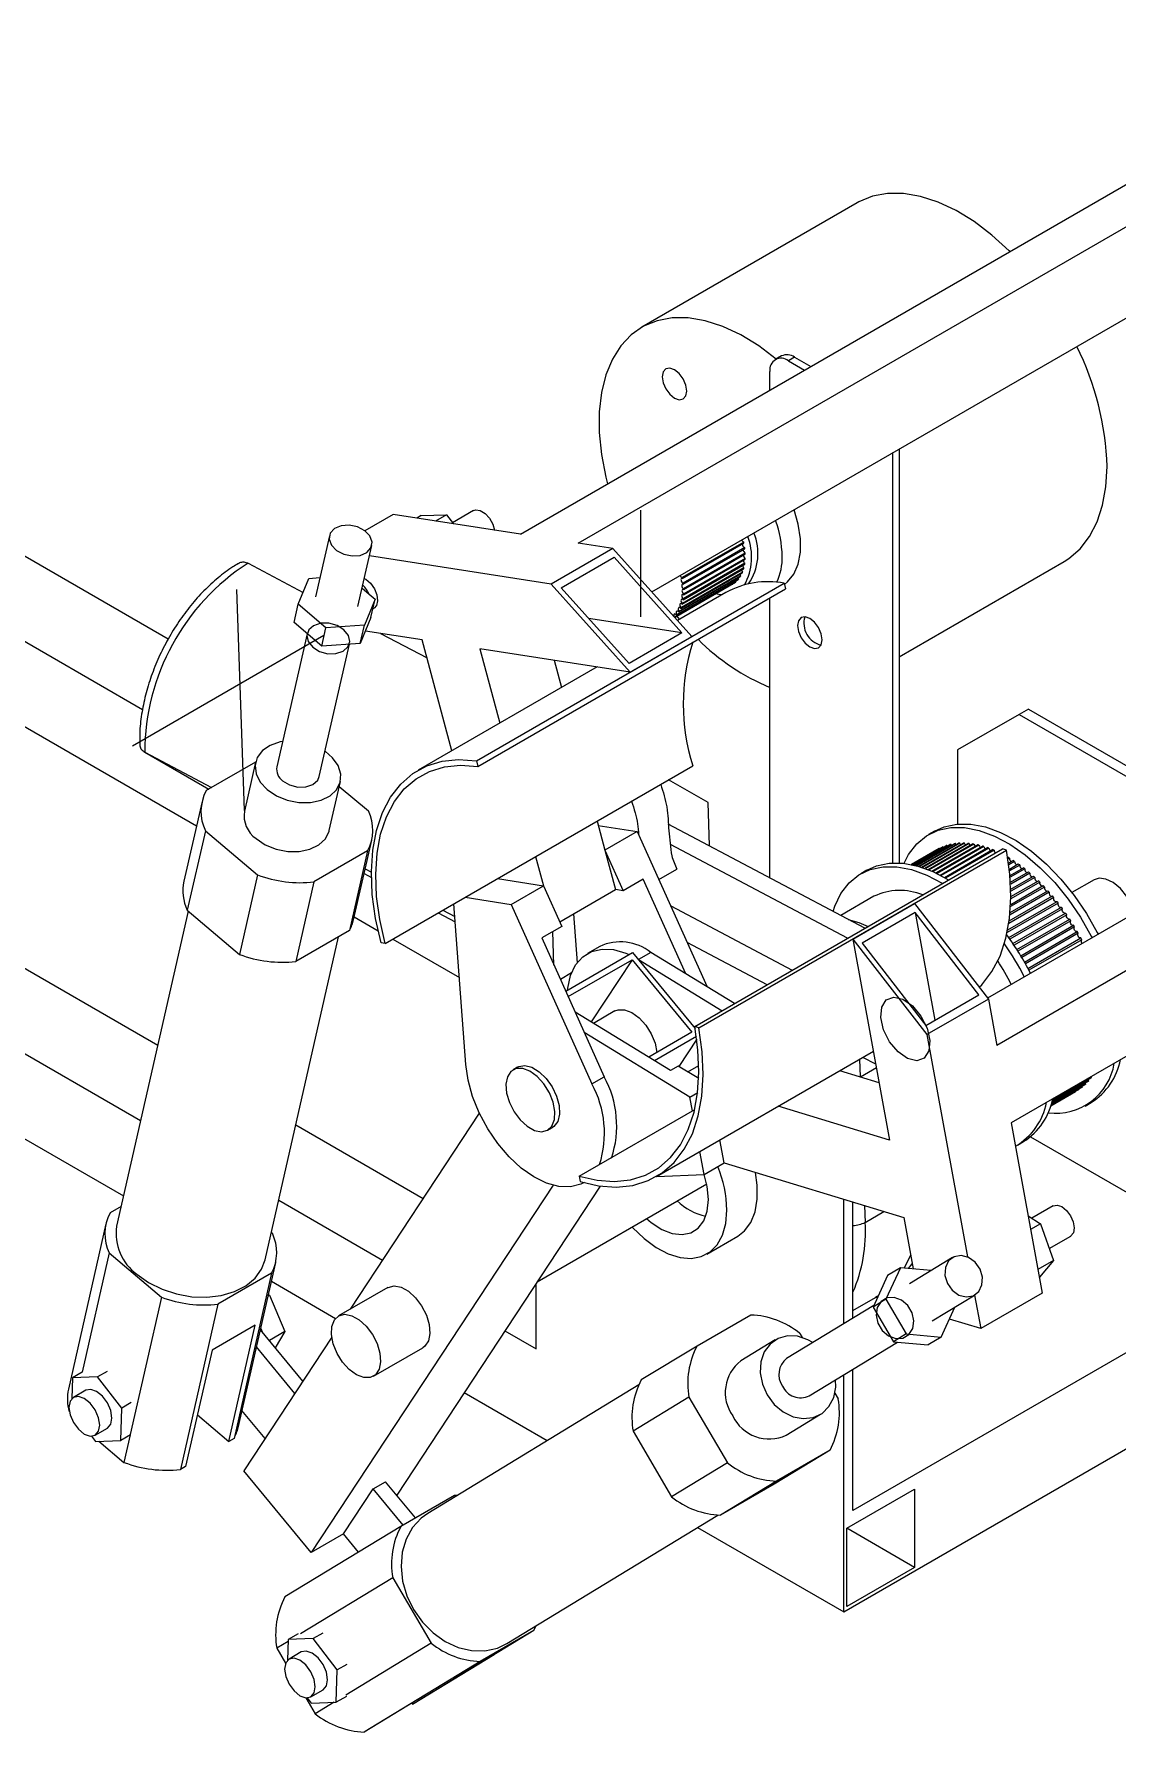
# Model space of a CAD drawing. Header units: millimetres. Extents: x -219 to 2642, y 0 to 2247.
# Drawn here: x 627 to 689.2, y 225.7 to 323.2 of the extents above; entities that cross this region are included whole.
import ezdxf

# ---------------------------------------------------------------- set-up
doc = ezdxf.new("R2010")
doc.units = ezdxf.units.MM
doc.linetypes.add('CENTERX2', pattern=[20.32, 12.7, -2.54, 2.54, -2.54])

msp = doc.modelspace()

# ---------------------------------------------------------------- linework, layer by layer
at = {"color": 7, "linetype": 'Continuous', "lineweight": 15}
for p, q in [((574.536, 323.192), (634.72, 288.449)), ((654.951, 294.458), (704.449, 323.032)), ((658.272, 293.944), (707.769, 322.518)), ((570.293, 320.743), (633.25, 284.398)), ((662.499, 291.147), (708.984, 317.983)), ((570.293, 315.843), (636.344, 277.713)), ((674.304, 313.492), (661.93, 306.349)), ((554.03, 311.354), (634.119, 265.119)), ((549.787, 308.905), (633.134, 260.789)), ((669.953, 304.7), (669.599, 304.495)), ((670.703, 304.625), (670.349, 304.421)), ((670.349, 304.421), (671.28, 303.884)), ((670.703, 304.625), (671.633, 304.088)), ((549.787, 304.005), (632.149, 256.459)), ((669.288, 302.734), (669.288, 303.809)), ((676.359, 275.585), (676.359, 299.149)), ((676.713, 299.353), (676.713, 275.584)), ((647.647, 295.588), (646.025, 294.652)), ((654.951, 294.458), (647.647, 295.588)), ((649.259, 295.527), (649.002, 295.379)), ((649.259, 295.527), (650.701, 295.579)), ((650.701, 295.579), (650.068, 295.214)), ((650.701, 295.579), (651.105, 295.053)), ((652.264, 295.818), (651.054, 295.119)), ((728.387, 294.718), (681.797, 267.822)), ((643.98, 294.373), (643.18, 290.858)), ((645.618, 290.304), (646.418, 293.819)), ((660.264, 293.635), (656.728, 291.594)), ((660.264, 293.635), (658.272, 293.944)), ((664.799, 288.586), (660.264, 293.635)), ((667.784, 294.012), (664.248, 291.971)), ((664.26, 291.912), (667.796, 293.953)), ((667.84, 293.688), (664.304, 291.646)), ((664.312, 291.589), (667.847, 293.63)), ((731.828, 293.671), (682.33, 265.097)), ((639.305, 292.799), (642.474, 291.12)), ((656.728, 291.594), (646.28, 293.212)), ((657.293, 291.384), (660.334, 293.139)), ((660.334, 293.139), (664.234, 288.796)), ((664.304, 290.699), (667.84, 292.74)), ((667.847, 292.789), (664.312, 290.748)), ((667.869, 293.373), (664.334, 291.332)), ((664.334, 290.979), (667.869, 293.02)), ((664.336, 291.277), (667.872, 293.318)), ((667.872, 293.073), (664.336, 291.032)), ((676.713, 287.425), (686.193, 292.898)), ((642.189, 290.437), (642.808, 291.926)), ((642.808, 291.926), (643.432, 291.966)), ((652.425, 281.442), (670.102, 291.647)), ((667.337, 291.726), (663.808, 289.689)), ((663.813, 289.684), (667.308, 291.701)), ((663.926, 289.812), (667.462, 291.853)), ((667.488, 291.883), (663.952, 289.842)), ((664.058, 289.993), (667.594, 292.034)), ((667.615, 292.07), (664.079, 290.029)), ((664.166, 290.203), (667.701, 292.244)), ((667.718, 292.285), (664.182, 290.244)), ((664.248, 290.439), (667.784, 292.48)), ((667.796, 292.526), (664.26, 290.485)), ((667.158, 291.615), (667.166, 291.601)), ((667.314, 291.767), (667.337, 291.726)), ((670.102, 291.647), (670.187, 291.33)), ((645.858, 291.359), (646.269, 291.012)), ((646.609, 290.725), (645.99, 289.236)), ((646.269, 291.012), (646.609, 290.725)), ((646.369, 289.67), (646.609, 290.725)), ((652.51, 281.125), (670.187, 291.33)), ((661.263, 286.545), (656.728, 291.594)), ((661.194, 287.041), (657.293, 291.384)), ((667.166, 291.601), (663.824, 289.672)), ((666.761, 291.114), (663.974, 289.505)), ((669.288, 274.719), (669.288, 290.811)), ((641.95, 289.382), (642.189, 290.437)), ((643.78, 289.092), (642.189, 290.437)), ((646.369, 289.67), (645.75, 288.181)), ((646.483, 290.171), (646.547, 290.208)), ((663.896, 289.794), (664.087, 289.57)), ((642.7, 288.748), (640.958, 281.091)), ((643.54, 288.038), (641.95, 289.382)), ((643.54, 288.038), (643.78, 289.092)), ((645.99, 289.236), (643.78, 289.092)), ((645.75, 288.181), (645.99, 289.236)), ((649.31, 288.395), (646.048, 288.9)), ((646.919, 288.765), (649.59, 287.351)), ((664.234, 288.796), (658.871, 289.627)), ((664.234, 288.796), (661.194, 287.041)), ((732.642, 289.228), (683.144, 260.654)), ((643.396, 280.536), (645.126, 288.141)), ((645.75, 288.181), (643.54, 288.038)), ((651.017, 282.025), (649.31, 288.395)), ((661.263, 286.545), (652.631, 287.881)), ((652.631, 287.881), (653.773, 283.616)), ((661.263, 286.545), (664.799, 288.586)), ((659.358, 286.84), (649.084, 280.909)), ((656.89, 287.222), (657.309, 285.657)), ((683.607, 284.11), (680.072, 282.069)), ((684.138, 284.416), (683.607, 284.11)), ((683.607, 284.11), (694.214, 277.987)), ((684.138, 284.416), (694.744, 278.293)), ((633.353, 281.952), (637.05, 279.821)), ((633.372, 281.941), (637.206, 279.911)), ((680.072, 282.069), (680.072, 277.819)), ((639.74, 281.374), (636.896, 279.732)), ((639.739, 281.368), (639.099, 278.556)), ((647.183, 270.951), (664.86, 281.156)), ((652.425, 281.442), (652.51, 281.125)), ((643.975, 277.447), (644.614, 280.259)), ((644.551, 279.98), (646.22, 278.569)), ((665.734, 279.049), (663.471, 280.354)), ((636.662, 279.11), (635.622, 274.541)), ((665.822, 276.555), (665.734, 279.049)), ((659.364, 277.983), (659.811, 276.316)), ((636.854, 277.433), (635.814, 272.864)), ((636.854, 277.433), (639.856, 274.895)), ((659.431, 277.734), (661.667, 277.388)), ((661.667, 277.388), (659.811, 276.316)), ((661.667, 277.388), (665.682, 268.466)), ((674.75, 271.826), (663.448, 277.812)), ((678.754, 277.412), (678.4, 277.208)), ((646.178, 276.27), (643.095, 274.491)), ((646.178, 276.27), (645.138, 271.701)), ((645.373, 272.322), (646.412, 276.892)), ((659.811, 276.316), (660.418, 274.048)), ((659.811, 276.316), (660.862, 273.979)), ((664.972, 266.182), (682.65, 276.387)), ((665.213, 266.109), (682.891, 276.314)), ((677.427, 275.491), (678.947, 276.368)), ((679.008, 276.401), (677.431, 275.49)), ((677.451, 275.486), (679.164, 276.475)), ((679.228, 276.502), (677.463, 275.483)), ((677.505, 275.474), (679.392, 276.563)), ((679.458, 276.585), (677.526, 275.469)), ((677.59, 275.454), (679.629, 276.631)), ((679.698, 276.647), (677.619, 275.447)), ((677.703, 275.426), (679.875, 276.68)), ((679.946, 276.69), (677.739, 275.416)), ((677.841, 275.387), (680.129, 276.708)), ((680.203, 276.713), (677.884, 275.374)), ((678.002, 275.338), (680.391, 276.717)), ((680.467, 276.715), (678.052, 275.321)), ((678.184, 275.276), (680.66, 276.705)), ((680.737, 276.698), (678.238, 275.256)), ((678.383, 275.2), (680.935, 276.674)), ((681.014, 276.661), (678.442, 275.176)), ((678.597, 275.111), (681.215, 276.622)), ((681.295, 276.604), (678.66, 275.083)), ((678.825, 275.007), (681.5, 276.551)), ((681.582, 276.527), (678.891, 274.974)), ((679.015, 276.389), (679.008, 276.401)), ((679.064, 274.887), (681.789, 276.46)), ((681.871, 276.431), (679.133, 274.85)), ((679.243, 276.477), (679.228, 276.502)), ((679.312, 274.752), (682.081, 276.35)), ((682.164, 276.315), (679.384, 274.71)), ((679.481, 276.546), (679.458, 276.585)), ((682.891, 276.314), (682.65, 276.387)), ((646.035, 275.234), (646.391, 275.046)), ((655.829, 275.942), (656.275, 274.275)), ((662.911, 274.622), (663.945, 275.219)), ((674.865, 275.167), (674.511, 274.963)), ((682.961, 275.904), (682.966, 275.907)), ((683.05, 275.857), (682.975, 275.813)), ((683.008, 275.577), (683.262, 275.724)), ((683.346, 275.668), (683.021, 275.481)), ((683.051, 275.23), (683.557, 275.522)), ((683.641, 275.462), (683.062, 275.129)), ((683.088, 274.864), (683.85, 275.305)), ((683.933, 275.24), (683.097, 274.757)), ((683.116, 274.479), (684.141, 275.071)), ((639.856, 274.895), (638.816, 270.325)), ((643.095, 274.491), (642.056, 269.921)), ((645.974, 274.965), (646.393, 274.743)), ((653.646, 274.682), (656.275, 274.275)), ((654.419, 273.203), (656.275, 274.275)), ((656.275, 274.275), (657.327, 271.938)), ((662.011, 274.643), (660.862, 273.979)), ((664.454, 269.217), (662.011, 274.643)), ((685.067, 274.197), (683.12, 273.073)), ((684.223, 275.001), (683.122, 274.366)), ((683.126, 273.203), (684.989, 274.278)), ((683.133, 274.074), (684.428, 274.821)), ((684.509, 274.748), (683.136, 273.955)), ((684.79, 274.479), (683.136, 273.524)), ((683.138, 273.649), (684.711, 274.557)), ((687.911, 274.615), (686.642, 273.883)), ((651.819, 264.007), (651.135, 273.232)), ((651.79, 273.61), (654.419, 273.203)), ((654.419, 273.203), (659.063, 262.885)), ((657.21, 272.197), (660.418, 274.048)), ((660.862, 273.979), (660.418, 274.048)), ((675.261, 273.664), (673.356, 272.564)), ((674.052, 271.211), (677.588, 273.252)), ((677.588, 273.252), (681.842, 267.763)), ((685.858, 273.275), (682.926, 271.582)), ((682.956, 271.733), (685.786, 273.366)), ((685.601, 273.594), (683.02, 272.104)), ((683.041, 272.247), (685.527, 273.682)), ((685.337, 273.902), (683.083, 272.6)), ((683.096, 272.737), (685.261, 273.987)), ((635.87, 272.816), (631.753, 254.717)), ((635.814, 272.864), (638.816, 270.325)), ((645.409, 272.48), (646.777, 271.69)), ((650.23, 272.71), (651.212, 272.19)), ((650.503, 272.867), (651.189, 272.504)), ((657.999, 272.652), (658.207, 269.84)), ((677.638, 272.725), (674.597, 270.97)), ((681.297, 268.004), (677.638, 272.725)), ((677.638, 272.725), (678.77, 266.545)), ((683.01, 271.292), (686.036, 273.04)), ((686.106, 272.945), (683.078, 271.197)), ((683.248, 270.953), (686.278, 272.703)), ((686.345, 272.606), (683.314, 270.855)), ((683.478, 270.606), (686.511, 272.357)), ((686.576, 272.257), (683.541, 270.506)), ((640.285, 252.776), (644.507, 271.337)), ((645.138, 271.701), (642.056, 269.921)), ((647.62, 271.203), (651.449, 268.993)), ((657.327, 271.938), (656.178, 271.275)), ((656.178, 271.275), (659.77, 263.293)), ((656.881, 269.713), (656.813, 271.642)), ((674.052, 271.211), (676.168, 259.66)), ((674.052, 271.211), (678.307, 265.722)), ((683.699, 270.251), (686.734, 272.003)), ((686.796, 271.902), (683.76, 270.149)), ((683.911, 269.89), (686.947, 271.642)), ((687.005, 271.539), (683.97, 269.787)), ((684.113, 269.524), (687.148, 271.275)), ((687.203, 271.17), (684.169, 269.419)), ((647.183, 270.951), (646.95, 270.987)), ((657.557, 268.211), (661.399, 270.429)), ((659.513, 270.788), (658.806, 270.38)), ((661.399, 270.429), (664.993, 266.07)), ((662.453, 270.439), (661.746, 270.031)), ((667.26, 267.502), (662.453, 270.439)), ((674.597, 270.97), (678.256, 266.249)), ((657.89, 269.264), (657.249, 268.894)), ((657.695, 267.903), (661.369, 270.024)), ((661.369, 270.024), (659.015, 266.448)), ((661.369, 270.024), (664.806, 265.853)), ((661.746, 270.031), (666.552, 267.094)), ((678.256, 266.249), (681.297, 268.004)), ((681.842, 267.763), (678.307, 265.722)), ((681.842, 267.763), (682.33, 265.097)), ((663.575, 263.661), (658.098, 267.008)), ((660.382, 267.079), (659.148, 266.366)), ((664.697, 262.135), (658.62, 265.849)), ((664.806, 265.853), (662.329, 264.423)), ((665.066, 265.614), (662.656, 264.223)), ((665.088, 265.455), (664.059, 263.891)), ((665.213, 266.109), (664.972, 266.182)), ((678.307, 265.722), (680.646, 252.949)), ((662.767, 257.571), (675.233, 264.767)), ((675.37, 264.014), (674.619, 264.412)), ((654.796, 263.854), (654.531, 263.701)), ((664.017, 263.916), (663.575, 263.661)), ((665.203, 263.192), (664.017, 263.916)), ((664.57, 263.578), (665.209, 263.947)), ((675.564, 262.96), (673.297, 263.649)), ((675.408, 263.808), (674.5, 263.283)), ((659.063, 262.885), (659.77, 263.293)), ((664.697, 262.135), (665.14, 262.391)), ((685.426, 261.635), (686.853, 262.459)), ((687.002, 262.547), (685.427, 261.638)), ((685.429, 261.644), (687.059, 262.585)), ((687.2, 262.687), (685.437, 261.669)), ((685.442, 261.684), (687.254, 262.73)), ((687.387, 262.845), (685.457, 261.731)), ((685.464, 261.754), (687.437, 262.893)), ((687.561, 263.021), (685.484, 261.822)), ((685.493, 261.853), (687.608, 263.074)), ((687.722, 263.215), (685.517, 261.941)), ((685.527, 261.98), (687.766, 263.273)), ((687.059, 262.585), (687.051, 262.601)), ((687.254, 262.73), (687.238, 262.759)), ((687.437, 262.893), (687.413, 262.936)), ((687.766, 263.273), (687.742, 263.308)), ((658.327, 257.589), (664.972, 261.425)), ((664.841, 261.349), (664.697, 262.135)), ((676.168, 259.66), (669.761, 261.608)), ((687.4, 261.619), (687.753, 261.823)), ((642.051, 260.54), (649.37, 256.315)), ((652.594, 261.215), (645.177, 249.946)), ((683.144, 260.654), (684.935, 250.88)), ((656.53, 260.237), (656.796, 260.39)), ((666.66, 258.356), (666.418, 259.678)), ((683.511, 259.374), (683.864, 259.578)), ((684.259, 259.85), (697.749, 252.062)), ((665.511, 257.693), (665.269, 259.015)), ((658.327, 257.589), (658.384, 257.278)), ((662.769, 257.571), (665.511, 257.693)), ((665.511, 257.693), (666.66, 258.356)), ((666.66, 258.356), (676.982, 255.217)), ((656.83, 257.072), (642.941, 235.971)), ((659.537, 257.021), (647.85, 239.266)), ((655.923, 251.531), (665.656, 257.15)), ((632.008, 255.841), (631.378, 255.477)), ((641.066, 256.211), (647.033, 252.766)), ((673.531, 249.114), (673.531, 256.266)), ((674.061, 249.437), (674.061, 256.105)), ((685.571, 255.883), (684.344, 255.175)), ((631.143, 254.856), (628.984, 245.365)), ((676.982, 255.217), (677.522, 252.269)), ((684.122, 255.318), (684.843, 254.855)), ((684.843, 254.855), (684.268, 254.522)), ((684.843, 254.855), (685.58, 252.746)), ((640.645, 254.362), (640.702, 254.314)), ((665.674, 253.119), (667.442, 254.139)), ((685.338, 253.439), (686.571, 254.151)), ((631.335, 253.179), (629.776, 246.326)), ((631.335, 253.179), (634.338, 250.64)), ((638.735, 243.146), (640.894, 252.637)), ((679.772, 252.913), (677.306, 251.412)), ((685.58, 252.746), (684.687, 252.231)), ((685.58, 252.746), (684.769, 251.783)), ((640.659, 252.016), (637.577, 250.236)), ((640.659, 252.016), (638.5, 242.525)), ((697.749, 252.062), (674.061, 238.388)), ((676.046, 251.884), (675.216, 250.073)), ((676.786, 252.335), (675.956, 250.523)), ((676.786, 252.335), (676.046, 251.884)), ((678.561, 252.176), (676.786, 252.335)), ((677.249, 252.293), (677.468, 252.561)), ((640.548, 250.756), (640.454, 250.702)), ((640.475, 250.795), (640.548, 250.756)), ((640.548, 250.756), (641.429, 248.66)), ((640.647, 251.553), (644.34, 249.421)), ((647.34, 251.195), (644.512, 249.562)), ((655.853, 247.674), (655.853, 251.425)), ((675.384, 250.654), (675.525, 250.746)), ((678.605, 249.276), (681.072, 250.777)), ((681.047, 250.762), (681.399, 248.839)), ((684.935, 250.88), (681.399, 248.839)), ((634.338, 250.64), (632.543, 242.752)), ((637.577, 250.236), (635.418, 240.745)), ((675.259, 250.166), (670.248, 247.115)), ((674.061, 249.878), (675.361, 250.628)), ((675.956, 250.523), (675.216, 250.073)), ((675.216, 250.073), (676.386, 248.082)), ((675.956, 250.523), (677.126, 248.532)), ((679.126, 248.353), (679.912, 250.071)), ((639.716, 249.028), (637.241, 247.599)), ((638.196, 242.349), (639.716, 249.028)), ((642.456, 245.811), (640.015, 248.773)), ((640.032, 248.848), (640.114, 248.652)), ((654.064, 248.707), (655.853, 247.674)), ((668.186, 249.616), (665.103, 247.836)), ((681.399, 248.839), (679.599, 249.386)), ((644.12, 248.341), (639.07, 240.668)), ((641.992, 245.107), (639.789, 247.78)), ((641.429, 248.66), (640.533, 248.143)), ((641.429, 248.66), (640.869, 247.736)), ((646.512, 246.098), (649.34, 247.73)), ((665.103, 247.836), (661.897, 245.885)), ((669.598, 248.183), (667.625, 246.982)), ((671.002, 248.562), (671.137, 248.333)), ((671.547, 244.98), (676.61, 248.062)), ((677.126, 248.532), (676.386, 248.082)), ((676.386, 248.082), (678.386, 247.903)), ((677.126, 248.532), (679.126, 248.353)), ((679.126, 248.353), (678.386, 247.903)), ((637.241, 247.599), (635.721, 240.921)), ((673.531, 232.57), (698.28, 246.857)), ((629.22, 246.007), (629.183, 244.814)), ((629.774, 246.327), (629.22, 246.007)), ((630.661, 246.061), (629.22, 246.007)), ((631.213, 246.38), (630.661, 246.061)), ((632.046, 244.263), (630.661, 246.061)), ((673.531, 232.57), (673.531, 246.187)), ((674.061, 238.388), (674.061, 246.51)), ((629.98, 245.291), (629.273, 244.883)), ((661.755, 245.604), (649.631, 238.225)), ((651.728, 245.157), (656.497, 242.403)), ((664.638, 244.889), (661.432, 242.937)), ((664.638, 244.889), (666.847, 241.131)), ((673.021, 245.127), (673.211, 244.805)), ((631.99, 242.411), (632.046, 244.263)), ((632.599, 244.582), (632.046, 244.263)), ((636.393, 243.874), (638.196, 242.349)), ((640.287, 242.516), (638.958, 244.128)), ((670.224, 242.711), (672.197, 243.912)), ((630.523, 242.718), (631.23, 243.126)), ((661.432, 242.937), (663.64, 239.179)), ((630.315, 242.66), (630.549, 242.357)), ((630.549, 242.357), (631.99, 242.411)), ((630.742, 242.364), (632.178, 241.149)), ((632.544, 242.73), (631.99, 242.411)), ((632.537, 242.726), (632.178, 241.149)), ((638.5, 242.525), (638.196, 242.349)), ((635.721, 240.921), (635.418, 240.745)), ((666.847, 241.131), (663.64, 239.179)), ((672.745, 241.857), (669.539, 239.905)), ((672.745, 241.857), (669.663, 240.077)), ((642.941, 235.971), (639.07, 240.668)), ((646.503, 239.634), (647.21, 240.042)), ((648.925, 237.962), (647.21, 240.042)), ((669.663, 240.077), (666.457, 238.126)), ((644.797, 237.042), (646.503, 239.634)), ((648.218, 237.554), (646.503, 239.634)), ((651.167, 239.257), (648.085, 237.477)), ((651.319, 239.252), (651.167, 239.257)), ((669.539, 239.905), (666.457, 238.126)), ((673.708, 237.367), (677.597, 239.612)), ((677.597, 239.612), (677.597, 235.121)), ((654.181, 230.75), (666.305, 238.13)), ((648.085, 237.477), (641.426, 233.424)), ((644.797, 237.042), (642.941, 235.971)), ((645.657, 235.999), (644.797, 237.042)), ((665.134, 237.417), (673.531, 232.57)), ((673.708, 232.876), (673.708, 237.367)), ((677.597, 235.121), (673.708, 237.366)), ((677.597, 235.121), (673.708, 232.876)), ((647.62, 234.529), (642.318, 231.302)), ((647.62, 234.529), (649.828, 230.772)), ((642.186, 231.312), (641.607, 230.977)), ((643.601, 231.35), (643.049, 231.031)), ((655.727, 231.498), (649.068, 227.444)), ((655.727, 231.498), (652.645, 229.718)), ((655.727, 231.498), (655.869, 231.778)), ((641.604, 230.867), (640.961, 230.476)), ((640.961, 230.476), (641.463, 229.62)), ((641.607, 230.977), (641.571, 229.784)), ((643.049, 231.031), (641.607, 230.977)), ((642.367, 230.262), (641.66, 229.853)), ((644.434, 229.233), (643.049, 231.031)), ((649.828, 230.772), (644.933, 227.792)), ((644.378, 227.381), (644.434, 229.233)), ((644.986, 229.552), (644.434, 229.233)), ((652.645, 229.718), (645.985, 225.665)), ((648.764, 227.269), (653.45, 230.121)), ((653.45, 230.121), (650.975, 228.693)), ((650.975, 228.693), (646.289, 225.84)), ((642.632, 227.632), (643.169, 226.718)), ((642.703, 227.63), (642.936, 227.327)), ((642.91, 227.688), (643.617, 228.096)), ((642.936, 227.327), (644.378, 227.381)), ((644.25, 227.376), (643.169, 226.718)), ((644.957, 227.715), (644.378, 227.381)), ((648.73, 227.326), (648.764, 227.269)), ((649.068, 227.444), (648.764, 227.269)), ((646.289, 225.84), (645.985, 225.665))]:
    msp.add_line(p, q, dxfattribs=at)
at = {"color": 7, "linetype": 'CENTERX2'}
for p, q in [((661.864, 289.724), (661.864, 295.848)), ((639.108, 278.601), (638.598, 293.173)), ((632.666, 282.315), (645.04, 289.459))]:
    msp.add_line(p, q, dxfattribs=at)
at = {"color": 8, "linetype": 'Continuous', "lineweight": 15}
for p, q in [((633.372, 281.941), (637.05, 279.821)), ((673.756, 271.252), (663.568, 276.648)), ((663.59, 273.114), (670.574, 269.415)), ((669.128, 268.581), (664.536, 271.014)), ((674.433, 264.305), (674.469, 263.293)), ((674.727, 255.902), (674.761, 254.939)), ((674.761, 254.939), (675.842, 255.563)), ((675.361, 250.628), (675.513, 250.72))]:
    msp.add_line(p, q, dxfattribs=at)
at = {"color": 7, "linetype": 'Continuous', "lineweight": 15, "flags": 128}
for points in [[(683.084, 310.698), (683.043, 310.739), (682.047, 311.64), (681.024, 312.414), (679.99, 313.048), (678.959, 313.533), (677.948, 313.861), (676.971, 314.027), (676.045, 314.03), (675.182, 313.867), (674.396, 313.544), (674.304, 313.492)], [(669.643, 304.521), (668.65, 305.271), (667.615, 305.905), (666.584, 306.39), (665.573, 306.718), (664.597, 306.884), (663.67, 306.886), (662.807, 306.724), (662.021, 306.4), (661.324, 305.919), (660.726, 305.289), (660.236, 304.518), (659.862, 303.62), (659.61, 302.606), (659.483, 301.493), (659.483, 300.298), (659.61, 299.038), (659.862, 297.733), (659.959, 297.348)], [(664.515, 302.685), (664.462, 303.029), (664.308, 303.382), (664.079, 303.692), (663.808, 303.91), (663.538, 304.004), (663.308, 303.96), (663.155, 303.783), (663.101, 303.502), (663.155, 303.158), (663.308, 302.805), (663.538, 302.495), (663.808, 302.277), (664.079, 302.183), (664.308, 302.228), (664.462, 302.404), (664.515, 302.685)], [(686.193, 292.898), (686.462, 293.067), (687.111, 293.624), (687.656, 294.326), (688.088, 295.162), (688.402, 296.12), (688.592, 297.185), (688.656, 298.341)], [(652.264, 295.818), (652.39, 295.861), (652.649, 295.824), (652.924, 295.655), (653.176, 295.379), (653.364, 295.037), (653.461, 294.688)], [(670.12, 291.58), (670.3, 291.719), (670.663, 292.162), (670.913, 292.739), (671.04, 293.427), (671.04, 294.204), (670.913, 295.039), (670.676, 295.868)], [(645.747, 293.247), (646.128, 293.412), (646.368, 293.681), (646.43, 294.013), (646.304, 294.358), (646.011, 294.663), (645.593, 294.882), (645.116, 294.981), (644.651, 294.946), (644.27, 294.781), (644.03, 294.511), (643.968, 294.179), (644.093, 293.834), (644.387, 293.529), (644.804, 293.31), (645.282, 293.211), (645.747, 293.247)], [(645.986, 291.923), (646.076, 291.873), (646.345, 291.643), (646.567, 291.326), (646.711, 290.971), (646.753, 290.632), (646.688, 290.36), (646.547, 290.208)], [(664.26, 291.912), (664.223, 291.914), (664.195, 291.896), (664.18, 291.86), (664.181, 291.813), (664.197, 291.76), (664.226, 291.71), (664.263, 291.67), (664.304, 291.646)], [(667.45, 291.951), (667.457, 291.933), (667.488, 291.883)], [(667.562, 292.164), (667.582, 292.117), (667.615, 292.07)], [(664.304, 290.699), (664.263, 290.722), (664.226, 290.726), (664.197, 290.709), (664.181, 290.675), (664.18, 290.628), (664.195, 290.576), (664.223, 290.526), (664.26, 290.485)], [(664.312, 291.589), (664.273, 291.596), (664.242, 291.583), (664.223, 291.552), (664.22, 291.508), (664.232, 291.456), (664.257, 291.404), (664.293, 291.361), (664.334, 291.332)], [(664.334, 290.979), (664.293, 290.997), (664.257, 290.995), (664.232, 290.974), (664.22, 290.936), (664.223, 290.887), (664.242, 290.834), (664.273, 290.785), (664.312, 290.748)], [(664.336, 291.277), (664.296, 291.29), (664.263, 291.282), (664.24, 291.256), (664.232, 291.214), (664.24, 291.163), (664.263, 291.111), (664.296, 291.065), (664.336, 291.032)], [(666.523, 290.977), (666.446, 290.984), (666.159, 291.038)], [(663.926, 289.812), (663.889, 289.852), (663.848, 289.877), (663.81, 289.882), (663.78, 289.867), (663.763, 289.835), (663.761, 289.789), (663.775, 289.736), (663.783, 289.717)], [(664.058, 289.993), (664.019, 290.03), (663.978, 290.05), (663.942, 290.05), (663.915, 290.03), (663.902, 289.993), (663.904, 289.944), (663.922, 289.892), (663.952, 289.842)], [(664.166, 290.203), (664.126, 290.236), (664.086, 290.25), (664.051, 290.245), (664.028, 290.22), (664.019, 290.179), (664.025, 290.129), (664.046, 290.076), (664.079, 290.029)], [(664.248, 290.439), (664.207, 290.467), (664.168, 290.477), (664.136, 290.465), (664.117, 290.436), (664.112, 290.392), (664.122, 290.34), (664.147, 290.288), (664.182, 290.244)], [(672.294, 288.397), (672.24, 288.74), (672.086, 289.094), (671.857, 289.403), (671.586, 289.621), (671.316, 289.716), (671.086, 289.671), (670.933, 289.495), (670.879, 289.213), (670.933, 288.87), (671.086, 288.516), (671.316, 288.207), (671.586, 287.988), (671.857, 287.894), (672.086, 287.939), (672.24, 288.115), (672.294, 288.397)], [(641.291, 282.553), (641.146, 282.527), (640.579, 282.335), (640.131, 282.031), (639.835, 281.636), (639.712, 281.181), (639.772, 280.698), (640.01, 280.223), (640.409, 279.793)], [(640.409, 279.793), (640.939, 279.438), (641.561, 279.185), (642.229, 279.053), (642.892, 279.051), (643.503, 279.18), (644.015, 279.431), (644.391, 279.783), (644.603, 280.212), (644.635, 280.686), (644.484, 281.169), (644.163, 281.626), (643.728, 281.999)], [(646.95, 270.987), (646.633, 272.398), (646.445, 273.77), (646.391, 275.081), (646.471, 276.314), (646.684, 277.449), (647.027, 278.47), (647.494, 279.363), (648.08, 280.114), (648.775, 280.713), (649.569, 281.15), (650.45, 281.419), (651.407, 281.517), (652.425, 281.442)], [(647.183, 270.951), (646.874, 272.324), (646.691, 273.659), (646.639, 274.935), (646.717, 276.134), (646.924, 277.239), (647.257, 278.233), (647.712, 279.101), (648.282, 279.832), (648.958, 280.415), (649.731, 280.84), (650.589, 281.103), (651.52, 281.198), (652.51, 281.125)], [(641.293, 280.303), (641.69, 280.063), (642.161, 279.938), (642.634, 279.946), (643.038, 280.085), (643.31, 280.336), (643.396, 280.536)], [(639.769, 276.981), (640.299, 276.626), (640.921, 276.373), (641.589, 276.241), (642.253, 276.239), (642.863, 276.368), (643.375, 276.618), (643.751, 276.971), (643.963, 277.4), (643.975, 277.447)], [(676.994, 275.561), (677.26, 276.074), (677.725, 276.678), (678.291, 277.142), (678.947, 277.455), (679.679, 277.611), (680.474, 277.608), (681.317, 277.445), (682.19, 277.126), (683.077, 276.657), (683.961, 276.047), (684.824, 275.308), (685.649, 274.454), (686.421, 273.502), (687.125, 272.471), (687.746, 271.379), (687.795, 271.284)], [(678.754, 277.412), (679.3, 277.659), (680.033, 277.815), (680.828, 277.812), (681.67, 277.649), (682.544, 277.33), (683.431, 276.861), (684.314, 276.251), (685.177, 275.512), (686.003, 274.658), (686.775, 273.706), (687.478, 272.675), (688.1, 271.584), (688.148, 271.488)], [(679.728, 276.595), (679.727, 276.597), (679.698, 276.647)], [(679.984, 276.625), (679.974, 276.639), (679.946, 276.69)], [(680.248, 276.634), (680.229, 276.661), (680.203, 276.713)], [(680.52, 276.624), (680.491, 276.663), (680.467, 276.715)], [(681.318, 268.438), (681.461, 268.584), (682.044, 269.338), (682.509, 270.233), (682.85, 271.257), (683.06, 272.394), (683.137, 273.628), (683.081, 274.941), (682.891, 276.314)], [(672.915, 272.798), (673.016, 273.094), (673.371, 273.829), (673.836, 274.433), (674.402, 274.897), (675.058, 275.21), (675.79, 275.366), (676.585, 275.363), (677.428, 275.2), (678.301, 274.881), (679.188, 274.412), (679.208, 274.4)], [(674.865, 275.167), (675.411, 275.414), (676.144, 275.57), (676.939, 275.567), (677.781, 275.404), (678.655, 275.085), (679.542, 274.616), (679.567, 274.601)], [(690.235, 272.693), (690.079, 273.129), (689.792, 273.651), (689.427, 274.105), (689.016, 274.451), (688.596, 274.657), (688.203, 274.706), (687.911, 274.615)], [(685.747, 273.344), (685.722, 273.347), (685.68, 273.367), (685.641, 273.405), (685.61, 273.454), (685.592, 273.507), (685.589, 273.556), (685.601, 273.594)], [(686.005, 273.022), (685.97, 273.025), (685.929, 273.048), (685.89, 273.088), (685.861, 273.138), (685.844, 273.191), (685.843, 273.239), (685.858, 273.275)], [(673.785, 272.337), (674.403, 272.161), (674.943, 271.938)], [(686.255, 272.69), (686.248, 272.688), (686.21, 272.694), (686.168, 272.719), (686.131, 272.761), (686.103, 272.811), (686.088, 272.864), (686.089, 272.911), (686.106, 272.945)], [(686.496, 272.348), (686.48, 272.345), (686.44, 272.354), (686.399, 272.381), (686.363, 272.424), (686.336, 272.476), (686.324, 272.529), (686.327, 272.574), (686.345, 272.606)], [(686.727, 271.999), (686.701, 271.994), (686.661, 272.005), (686.621, 272.035), (686.585, 272.08), (686.56, 272.132), (686.55, 272.184), (686.555, 272.228), (686.576, 272.257)], [(686.947, 271.642), (686.912, 271.636), (686.872, 271.65), (686.832, 271.682), (686.797, 271.728), (686.774, 271.781), (686.766, 271.832), (686.773, 271.875), (686.796, 271.902)], [(687.148, 271.275), (687.113, 271.272), (687.072, 271.288), (687.032, 271.323), (686.999, 271.37), (686.977, 271.423), (686.971, 271.474), (686.981, 271.514), (686.999, 271.536)], [(657.659, 268.27), (657.673, 268.39), (657.836, 269.118), (658.127, 269.724), (658.534, 270.189), (659.046, 270.496), (659.644, 270.636), (660.308, 270.603), (661.017, 270.399), (661.207, 270.318)], [(660.382, 267.079), (660.562, 267.151), (660.938, 267.153), (661.353, 266.996), (661.771, 266.692), (662.155, 266.268), (662.469, 265.762), (662.688, 265.22), (662.79, 264.689), (662.79, 264.689)], [(658.327, 257.589), (659.361, 257.352), (660.35, 257.282), (661.28, 257.38), (662.136, 257.646), (662.907, 258.075), (663.581, 258.66), (664.149, 259.394), (664.601, 260.265), (664.932, 261.261), (665.137, 262.368), (665.212, 263.569), (665.157, 264.846), (664.972, 266.182)], [(658.384, 257.278), (659.447, 257.034), (660.463, 256.962), (661.418, 257.064), (662.299, 257.336), (663.091, 257.777), (663.784, 258.379), (664.367, 259.133), (664.832, 260.028), (665.172, 261.052), (665.382, 262.189), (665.46, 263.423), (665.403, 264.736), (665.213, 266.109)], [(658.619, 257.232), (658.42, 257.132), (657.828, 256.98), (657.167, 257), (656.461, 257.192), (655.733, 257.548), (655.007, 258.058), (654.307, 258.704), (653.657, 259.464), (653.078, 260.313), (652.591, 261.223), (652.211, 262.162), (651.95, 263.101), (651.819, 264.007)], [(656.769, 260.466), (656.915, 260.838), (656.938, 261.311), (656.836, 261.842), (656.618, 262.385), (656.303, 262.89), (655.92, 263.314), (655.502, 263.618), (655.086, 263.776), (654.71, 263.773), (654.407, 263.609), (654.204, 263.3), (654.118, 262.873), (654.158, 262.365), (654.32, 261.823), (654.59, 261.293), (654.943, 260.823), (655.348, 260.455), (655.769, 260.221), (656.17, 260.143), (656.513, 260.227), (656.769, 260.466)], [(654.796, 263.854), (654.858, 263.886), (655.212, 263.946), (655.617, 263.845), (656.039, 263.59), (656.439, 263.205), (656.781, 262.724), (657.037, 262.189), (657.181, 261.648), (657.203, 261.149), (657.1, 260.737), (656.881, 260.448), (656.796, 260.39)], [(687.608, 263.074), (687.579, 263.124), (687.576, 263.13)], [(665.753, 256.249), (665.687, 256.989), (665.516, 257.695)], [(667.442, 254.139), (667.838, 254.446), (668.196, 254.931), (668.441, 255.543), (668.566, 256.264), (668.566, 257.069), (668.466, 257.807)], [(661.362, 254.671), (661.396, 254.635), (662.059, 254.003), (662.75, 253.496), (663.446, 253.13), (664.126, 252.917), (664.767, 252.863), (665.349, 252.971), (665.853, 253.236), (666.263, 253.651), (666.565, 254.202), (666.751, 254.871), (666.813, 255.637)], [(662.192, 255.15), (662.467, 254.923), (663.077, 254.532), (663.681, 254.298), (664.249, 254.231), (664.755, 254.335), (665.176, 254.605), (665.491, 255.028), (665.687, 255.585), (665.753, 256.249)], [(685.564, 255.879), (685.792, 255.929), (686.061, 255.839), (686.333, 255.624), (686.564, 255.317), (686.72, 254.965), (686.778, 254.62), (686.728, 254.336), (686.577, 254.155), (686.571, 254.151)], [(632.925, 251.961), (633.595, 251.484), (634.364, 251.101), (635.201, 250.825), (636.071, 250.669), (636.939, 250.64), (637.77, 250.737), (638.529, 250.958), (639.185, 251.292), (639.711, 251.728), (640.086, 252.246), (640.285, 252.776)], [(680.696, 252.927), (680.272, 253.036), (679.871, 252.965), (679.555, 252.722), (679.37, 252.346), (679.345, 251.894), (679.484, 251.435), (679.766, 251.038), (680.148, 250.763), (680.572, 250.654), (680.973, 250.726), (681.289, 250.968), (681.474, 251.344), (681.499, 251.796), (681.36, 252.256), (681.078, 252.653), (680.696, 252.927)], [(647.34, 251.195), (647.358, 251.204), (647.701, 251.288), (648.101, 251.21), (648.523, 250.977), (648.928, 250.609), (649.281, 250.139), (649.551, 249.609), (649.712, 249.066), (649.752, 248.558), (649.667, 248.131), (649.463, 247.822), (649.34, 247.73)], [(644.273, 249.333), (644.529, 249.572), (644.873, 249.656), (645.273, 249.577), (645.694, 249.344), (646.1, 248.976), (646.453, 248.506), (646.722, 247.976), (646.884, 247.433), (646.924, 246.925), (646.838, 246.498), (646.635, 246.189), (646.332, 246.026), (645.956, 246.023), (645.54, 246.181), (645.122, 246.485), (644.739, 246.908), (644.424, 247.414), (644.206, 247.956), (644.104, 248.488), (644.127, 248.96), (644.273, 249.333)], [(671.757, 248.034), (671.47, 248.199), (670.882, 248.397), (670.296, 248.42), (669.755, 248.268), (669.298, 247.95), (668.96, 247.492), (668.765, 246.926), (668.729, 246.296), (668.854, 245.646), (669.13, 245.027)], [(669.13, 245.027), (669.537, 244.484), (670.045, 244.056), (670.617, 243.776), (671.209, 243.665), (671.778, 243.73), (672.282, 243.967), (672.683, 244.359), (672.952, 244.875), (673.068, 245.479), (673.057, 245.899)], [(629.014, 244.311), (629.081, 243.881), (629.273, 243.44), (629.56, 243.053), (629.898, 242.78), (630.236, 242.662), (630.523, 242.718), (630.714, 242.939), (630.782, 243.29), (630.714, 243.72), (630.523, 244.162), (630.236, 244.548), (629.898, 244.821), (629.56, 244.939), (629.273, 244.883), (629.081, 244.663), (629.014, 244.311)], [(631.489, 243.699), (631.422, 244.128), (631.23, 244.57), (630.943, 244.957), (630.605, 245.23), (630.267, 245.347), (629.98, 245.291)], [(631.23, 243.126), (631.23, 243.126), (631.422, 243.347), (631.489, 243.699)], [(649.631, 238.225), (649.247, 237.945), (648.753, 237.404), (648.389, 236.744), (648.168, 235.991), (648.101, 235.176), (648.189, 234.334), (648.43, 233.497), (648.812, 232.702)], [(648.812, 232.702), (649.322, 231.979), (649.937, 231.359), (650.633, 230.867), (651.381, 230.523), (652.151, 230.342), (652.91, 230.33), (653.629, 230.489), (654.181, 230.75)], [(643.617, 228.096), (643.617, 228.096), (643.809, 228.317), (643.876, 228.669), (643.809, 229.098), (643.617, 229.54), (643.331, 229.927), (642.992, 230.2), (642.654, 230.317), (642.367, 230.262)], [(643.169, 228.261), (643.102, 228.69), (642.91, 229.132), (642.624, 229.519), (642.285, 229.791), (641.947, 229.909), (641.66, 229.853), (641.469, 229.633), (641.401, 229.281), (641.469, 228.852), (641.66, 228.41), (641.947, 228.023), (642.285, 227.75), (642.624, 227.633), (642.91, 227.688), (643.102, 227.909), (643.169, 228.261)]]:
    msp.add_lwpolyline(points, dxfattribs=at)
at = {"color": 7, "linetype": 'Continuous', "flags": 128}
for points in [[(644.766, 287.736), (645.045, 287.983), (645.153, 288.304), (645.072, 288.651), (644.816, 288.971), (644.424, 289.214), (643.954, 289.345), (643.48, 289.342), (643.072, 289.207), (642.793, 288.961), (642.686, 288.639), (642.766, 288.292), (643.022, 287.973), (643.415, 287.729), (643.884, 287.599), (644.359, 287.601), (644.766, 287.736)], [(675.714, 267.304), (675.975, 267.715), (676.403, 267.871), (676.931, 267.75), (677.48, 267.369), (677.966, 266.787), (678.315, 266.092), (678.474, 265.39), (678.419, 264.788), (678.158, 264.377), (677.73, 264.221), (677.202, 264.342), (676.653, 264.723), (676.167, 265.305), (675.818, 266), (675.659, 266.702), (675.714, 267.304)], [(676.43, 250.624), (676.018, 250.597), (675.675, 250.394), (675.454, 250.046), (675.389, 249.606), (675.49, 249.142), (675.74, 248.723), (676.102, 248.414), (676.522, 248.262), (676.934, 248.289), (677.276, 248.493), (677.497, 248.84), (677.562, 249.28), (677.462, 249.744), (677.211, 250.163), (676.849, 250.472), (676.43, 250.624)]]:
    msp.add_lwpolyline(points, dxfattribs=at)
at = {"color": 8, "linetype": 'Continuous', "lineweight": 15, "flags": 128}
msp.add_lwpolyline([(677.011, 252.315), (677.101, 252.475), (677.376, 253.064)], dxfattribs=at)
at = {"color": 7, "linetype": 'Continuous', "lineweight": 15}
for centre, radius, start, end in [((669.935, 303.914), 0.655, 50.79722, 189.21304), ((670.263, 304.012), 0.754, 54.3828, 114.30702), ((672.128, 297.862), 16.535, 1.66053, 26.52515), ((665.484, 293.364), 3.12, 325.83386, 22.1312), ((663.544, 293.07), 6.453, 1.10336, 19.79992), ((667.856, 294.204), 0.205, 201.23904, 249.32028), ((667.92, 293.877), 0.206, 171.61339, 246.96363), ((667.974, 293.566), 0.219, 177.16703, 241.40954), ((663.27, 293.057), 4.614, 11.18895, 11.94275), ((664.876, 293.15), 3.361, 331.69847, 20.64764), ((663.655, 293.126), 4.222, 6.84574, 7.63751), ((646.325, 281.914), 12.953, 122.8203, 179.87821), ((667.956, 292.709), 0.244, 189.73854, 228.83638), ((667.989, 292.977), 0.236, 185.69382, 232.88438), ((667.993, 293.262), 0.225, 181.14077, 237.43773), ((665.213, 293.156), 2.659, 350.99211, 352.06801), ((664.229, 293.184), 3.646, 2.09433, 2.96961), ((664.752, 293.192), 3.123, 356.84707, 357.81693), ((666.792, 293.081), 3.205, 334.45799, 2.02676), ((664.32, 292.163), 0.205, 201.23904, 249.32028), ((659.734, 291.016), 4.614, 11.18895, 11.94275), ((660.12, 291.085), 4.222, 6.84574, 7.63751), ((669.175, 286.726), 5.008, 79.32907, 118.81438), ((666.523, 292.656), 1.236, 309.41964, 311.2189), ((666.477, 292.699), 1.298, 319.3362, 321.10249), ((666.316, 292.815), 1.497, 328.56865, 330.1723), ((667.892, 292.461), 0.248, 193.33265, 225.24184), ((666.021, 292.959), 1.826, 336.94778, 338.33735), ((665.718, 293.058), 2.144, 344.371, 345.62729), ((644.769, 290.338), 1.644, 24.21148, 46.65554), ((661.678, 291.115), 2.659, 350.99211, 352.06801), ((660.693, 291.143), 3.646, 2.09433, 2.96961), ((661.216, 291.151), 3.123, 356.84707, 357.81693), ((666.558, 292.616), 1.183, 299.07577, 300.93498), ((662.942, 290.658), 1.298, 319.3362, 321.10249), ((662.781, 290.774), 1.497, 328.56865, 330.1723), ((662.485, 290.918), 1.826, 336.94778, 338.33735), ((662.183, 291.017), 2.144, 344.371, 345.62729), ((672.519, 289.343), 1.279, 163.01268, 256.98192), ((675.992, 284.705), 11.684, 162.30968, 197.68233), ((673.987, 297.146), 12.406, 224.64466, 247.74169), ((641.741, 280.959), 0.794, 170.42033, 235.66157), ((639.16, 278.54), 2.558, 152.23651, 205.64315), ((640.687, 278.301), 1.608, 170.89417, 235.18824), ((643.914, 277.462), 2.558, 332.23668, 25.64323), ((680.238, 274.025), 2.675, 117.38372, 118.8545), ((680.231, 274.041), 2.658, 112.18556, 113.67266), ((680.28, 273.916), 2.792, 107.12487, 108.55455), ((680.317, 273.778), 2.935, 102.17786, 103.55816), ((680.347, 273.607), 3.108, 97.40627, 98.73477), ((680.361, 273.475), 3.242, 92.8007, 94.10364), ((680.368, 273.002), 3.715, 88.47267, 89.63893), ((680.349, 272.794), 3.924, 84.32602, 85.46125), ((680.977, 276.769), 0.25, 196.38686, 224.22578), ((680.292, 272.383), 4.338, 80.42783, 81.48489), ((681.254, 276.724), 0.248, 194.61564, 225.99698), ((680.251, 272.177), 4.548, 76.73034, 77.7691), ((681.536, 276.659), 0.247, 192.83457, 227.78193), ((680.104, 271.609), 5.135, 73.2781, 74.22647), ((681.822, 276.574), 0.245, 191.01278, 229.5977), ((680.001, 271.288), 5.473, 70.0123, 70.92918), ((682.107, 276.467), 0.238, 188.82326, 231.78967), ((679.804, 270.772), 6.024, 66.94315, 67.80109), ((682.4, 276.345), 0.238, 187.08462, 231.88645), ((678.964, 269.135), 7.867, 58.70307, 59.41669), ((683.273, 275.859), 0.223, 180.48595, 240.12936), ((678.442, 268.329), 8.827, 56.24881, 56.90083), ((683.566, 275.662), 0.22, 178.45787, 242.1557), ((678.327, 268.18), 9.015, 53.8825, 54.53605), ((683.856, 275.449), 0.216, 176.37245, 244.2426), ((677.751, 267.427), 9.963, 51.64275, 52.24717), ((684.138, 275.214), 0.206, 172.92826, 247.68558), ((677.675, 267.343), 10.076, 49.46923, 50.07897), ((638.219, 273.989), 2.656, 168.00923, 205.07166), ((642.316, 281.431), 6.984, 249.37409, 276.40494), ((684.423, 274.969), 0.203, 170.77847, 249.83589), ((677.323, 266.937), 10.613, 47.38554, 47.97522), ((684.705, 274.708), 0.2, 168.57141, 252.04639), ((676.895, 266.478), 11.24, 45.38078, 45.94685), ((684.981, 274.433), 0.197, 166.29485, 254.32147), ((676.567, 266.149), 11.706, 43.43695, 43.98859), ((685.252, 274.144), 0.193, 163.92984, 256.6842), ((676.749, 270.578), 3.425, 67.3901, 115.73187), ((676.037, 265.661), 12.426, 41.54317, 42.06973), ((685.517, 273.841), 0.189, 161.47177, 259.14422), ((675.559, 265.257), 13.052, 39.698, 40.20488), ((675.793, 265.447), 12.751, 37.8738, 38.39759), ((642.998, 272.864), 2.436, 331.46842, 347.14431), ((675.85, 265.471), 12.69, 36.08266, 36.61294), ((675.255, 265.032), 13.43, 34.32971, 34.83367), ((674.951, 264.826), 13.797, 32.59139, 33.08386), ((670.44, 262.219), 15.502, 26.94319, 36.53487), ((674.762, 264.712), 14.018, 30.85871, 31.34441), ((674.805, 264.741), 13.966, 29.12564, 29.61322), ((675.041, 264.87), 13.697, 27.38661, 27.88303), ((687.331, 271.079), 0.164, 149.39132, 229.21356), ((641.277, 276.862), 6.984, 249.37446, 276.40457), ((660.7, 268.231), 2.819, 51.56461, 114.90134), ((670.063, 262.002), 15.529, 26.94612, 35.13824), ((671.547, 262.86), 12.948, 26.33517, 33.19846), ((685.692, 264.628), 3.429, 262.9335, 350.78603), ((685.708, 265.02), 3.795, 302.61557, 348.80982), ((653.89, 260.064), 5.892, 342.24018, 28.60488), ((654.635, 260.482), 5.854, 341.56334, 28.69766), ((685.549, 264.821), 2.698, 302.57236, 304.0314), ((685.519, 264.859), 2.747, 307.73711, 309.17935), ((685.444, 264.941), 2.858, 312.82528, 314.22726), ((685.382, 264.999), 2.943, 317.76855, 319.15163), ((685.244, 265.113), 3.122, 322.5499, 323.88024), ((681.498, 262.558), 3.76, 300.22383, 348.90648), ((681.817, 262.776), 3.797, 302.62168, 348.90176), ((659.648, 255.495), 7.167, 1.12895, 21.74528), ((666.39, 258.711), 3.516, 226.27183, 257.0495), ((633.641, 254.286), 2.558, 152.23674, 205.64319), ((634.602, 254.301), 2.879, 171.69663, 234.38568), ((638.396, 253.207), 2.558, 332.23663, 25.64329), ((636.798, 257.177), 6.984, 249.37428, 276.40475), ((668.034, 244.919), 4.699, 50.83634, 88.1555), ((669.166, 245.685), 4.598, 152.09338, 189.96952), ((669.006, 245.165), 2.283, 127.23877, 215.89551), ((670.945, 246.206), 1.146, 127.47776, 215.65626), ((665.96, 243.733), 4.598, 152.09298, 189.96984), ((631.492, 244.816), 2.568, 167.65528, 197.10229), ((671.043, 245.98), 1.12, 203.27793, 296.77369), ((668.682, 244.009), 4.598, 332.09307, 9.96975), ((669.248, 244.802), 2.308, 205.02486, 295.02668), ((636.359, 243.688), 2.437, 331.46946, 347.14261), ((634.639, 247.686), 6.984, 249.37429, 276.40453), ((669.814, 244.774), 4.699, 230.83635, 268.15592), ((666.608, 242.823), 4.699, 230.83637, 268.15545), ((652.148, 235.325), 4.598, 152.09314, 189.96971), ((645.489, 231.272), 4.598, 152.09294, 189.96992), ((652.796, 234.415), 4.699, 230.83635, 268.1557), ((646.137, 230.362), 4.699, 230.83601, 268.15583)]:
    msp.add_arc(centre, radius, start, end, dxfattribs=at)
at = {"color": 8, "linetype": 'Continuous', "lineweight": 15}
for centre, radius, start, end in [((674.047, 256.275), 1.515, 270.55679, 298.12441), ((666.084, 254.381), 8.694, 336.55918, 3.68129)]:
    msp.add_arc(centre, radius, start, end, dxfattribs=at)
at = {"color": 7, "linetype": 'Continuous', "lineweight": 15}
for points, knots in [([(638.749, 292.778), (638.642, 292.714), (638.244, 292.477), (637.576, 291.972), (636.767, 291.23), (636.011, 290.383), (635.318, 289.451), (634.701, 288.45), (634.169, 287.398), (633.732, 286.312), (633.397, 285.21), (633.176, 284.112), (633.073, 283.177), (633.08, 282.628), (633.083, 282.423)], [0, 0, 0, 0, 0.034029, 0.125408, 0.216712, 0.30786, 0.398831, 0.489682, 0.580505, 0.671396, 0.762442, 0.853753, 0.945429, 1, 1, 1, 1]), ([(638.754, 292.772), (638.781, 292.792), (638.877, 292.86), (639.073, 292.885), (639.227, 292.827), (639.305, 292.799)], [0, 0, 0, 0, 0.169923, 0.584735, 1, 1, 1, 1]), ([(633.089, 282.423), (633.087, 282.383), (633.081, 282.262), (633.171, 282.083), (633.305, 281.988), (633.372, 281.941)], [0, 0, 0, 0, 0.195723, 0.59764, 1, 1, 1, 1]), ([(663.016, 280.091), (663.155, 279.652), (663.448, 278.722), (663.437, 277.656), (663.571, 276.709), (663.607, 275.989), (663.832, 275.476), (663.945, 275.219)], [0, 0, 0, 0, 0.2585697, 0.5467778, 0.6979539, 0.8489013, 1, 1, 1, 1]), ([(661.341, 279.124), (661.484, 278.683), (661.699, 278.024), (661.73, 277.422), (661.741, 277.223)], [0, 0, 0, 0, 0.669231, 1, 1, 1, 1])]:
    msp.add_open_spline(points, degree=3, knots=knots, dxfattribs=at)

doc.saveas('drawing.dxf')
